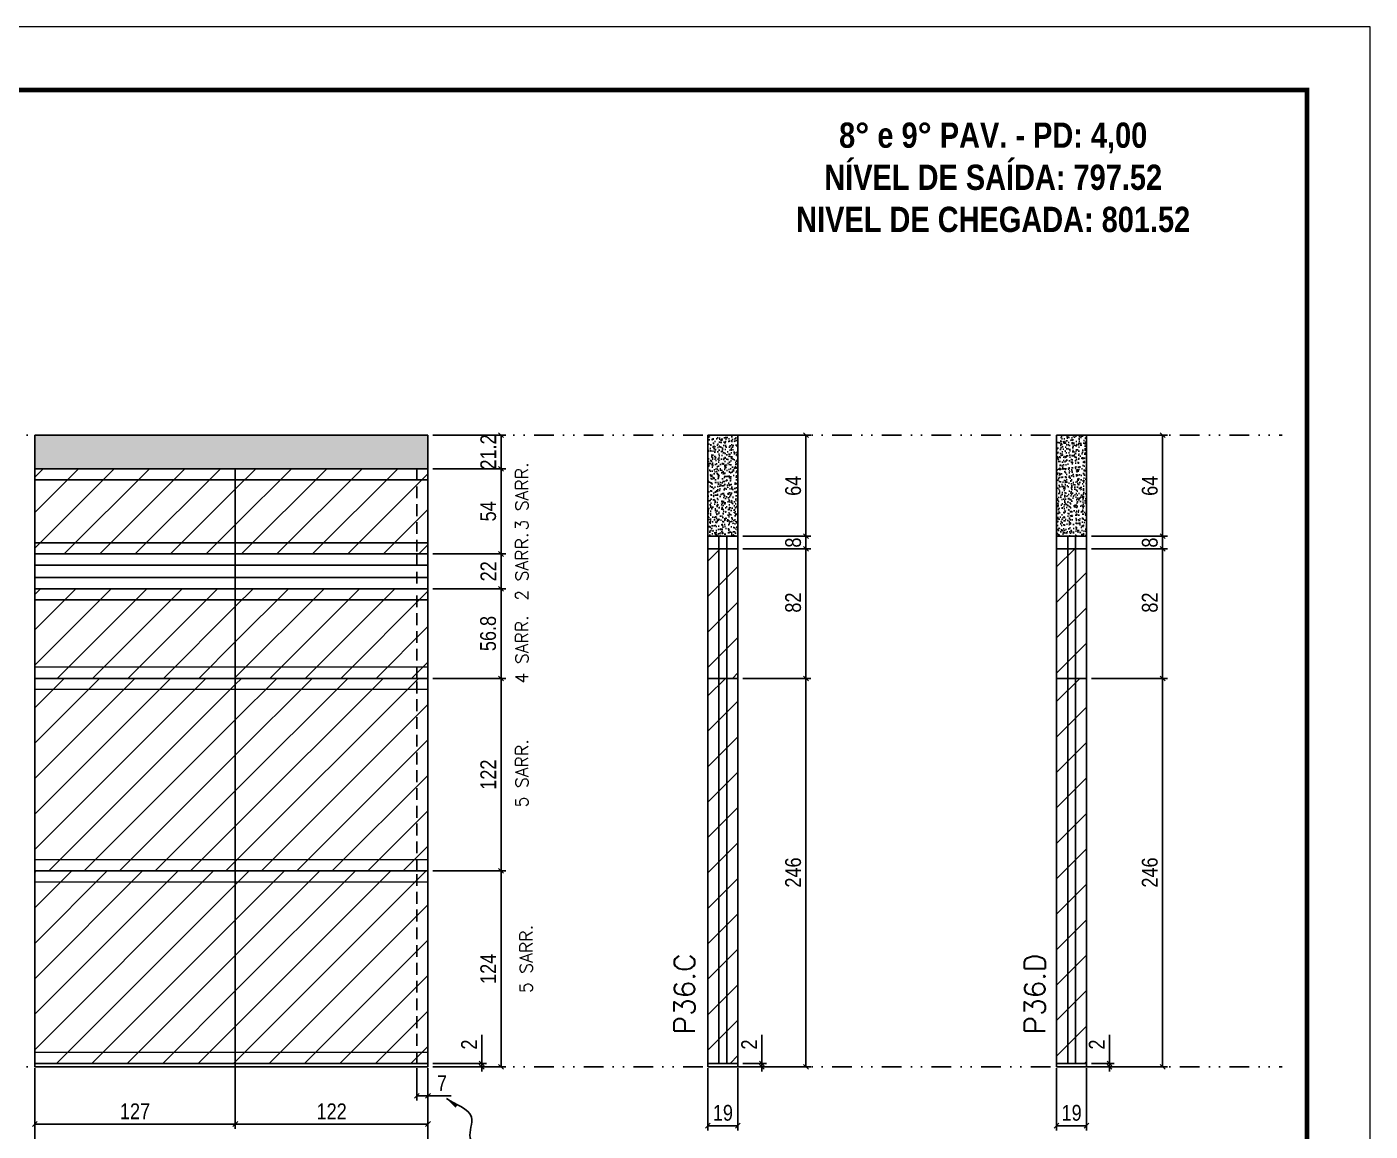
# Model space of a CAD drawing. Extents: x 28748 to 35002, y 14885 to 43501.
# Drawn here: x 29383 to 30233, y 24424 to 25124 of the extents above; entities that cross this region are included whole.
import ezdxf

# ---------------------------------------------------------------- set-up
doc = ezdxf.new("R2010")
doc.units = 0
for name, pattern in [('DASHED', [0.75, 0.5, -0.25]), ('DIVIDE2', [0.625, 0.25, -0.125, 0, -0.125, 0, -0.125]), ('HIDDEN', [0.375, 0.25, -0.125])]:
    doc.linetypes.add(name, pattern=pattern)
for name, color, linetype in [('COTA', 241, 'Continuous'), ('NOMENCLATURA', 7, 'Continuous'), ('Nível', 160, 'Continuous'), ('Painéis', 200, 'Continuous'), ('SARR_2.2x7', 40, 'Continuous'), ('Sarrafo de Pressão', 42, 'HIDDEN')]:
    doc.layers.add(name, color=color, linetype=linetype)
for name, color, linetype, lineweight in [('Folhas', 255, 'Continuous', 9), ('Hachura', 251, 'Continuous', 9), ('Sarr 2.2x7', 40, 'Continuous', 9), ('SARRAFO DE PRESSAO', 251, 'DASHED', 9), ('Texto Seção', 7, 'Continuous', 15)]:
    doc.layers.add(name, color=color, linetype=linetype, lineweight=lineweight)
doc.styles.add('COTA TECNICA', font='techl___.ttf', dxfattribs={"height": 10})
doc.styles.add('COTA TECNICA-50', font='techl___.ttf', dxfattribs={"height": 10})
doc.styles.add('REGUA-120', font='ROMANS.shx', dxfattribs={"height": 15})
doc.styles.add('ROMANC', font='techb___.ttf', dxfattribs={"height": 2.5})
doc.styles.add('ROMANS', font='romans.shx')
doc.styles.get("Standard").update_dxf_attribs({"font": 'arial.ttf'})
doc.dimstyles.new('COTA PAINEL-50', dxfattribs={"dimtxt": 10, "dimasz": 3, "dimexe": 3, "dimexo": 3, "dimgap": 3, "dimtad": 1, "dimdec": 1, "dimzin": 12, "dimdsep": 46, "dimtxsty": 'COTA TECNICA-50', "dimblk1": 'OBLIQUE', "dimblk2": 'OBLIQUE', "dimsah": 1, "dimcen": 0.9, "dimclrd": 4, "dimclre": 4, "dimclrt": 240, "dimadec": 1, "dimazin": 3, "dimtfac": 1, "dimtdec": 1, "dimtmove": 0, "dimatfit": 3, "dimfxl": 1, "dimtolj": 1, "dimtzin": 12, "dimarcsym": 0})
doc.dimstyles.new('PAINEL', dxfattribs={"dimtxt": 10, "dimasz": 3, "dimexe": 3, "dimexo": 3, "dimgap": 3, "dimtad": 1, "dimdec": 1, "dimzin": 12, "dimdsep": 46, "dimtxsty": 'COTA TECNICA', "dimblk1": 'OBLIQUE', "dimblk2": 'OBLIQUE', "dimsah": 1, "dimcen": 0.9, "dimclrd": 4, "dimclre": 4, "dimclrt": 240, "dimadec": 1, "dimazin": 3, "dimtfac": 1, "dimtdec": 1, "dimtmove": 0, "dimatfit": 3, "dimfxl": 1, "dimtolj": 1, "dimtzin": 12, "dimarcsym": 0})
doc.dimstyles.get("Standard").update_dxf_attribs({"dimtxt": 0.18, "dimasz": 0.18, "dimexe": 0.18, "dimexo": 0.0625, "dimgap": 0.09, "dimtad": 0, "dimtih": 1, "dimtoh": 1, "dimdec": 4, "dimzin": 0, "dimdsep": 46, "dimtxsty": 'Standard', "dimcen": 0.09, "dimadec": 0, "dimazin": 0, "dimtfac": 1, "dimtdec": 4, "dimtofl": 0, "dimtmove": 0, "dimatfit": 3, "dimfxl": 1, "dimtolj": 1, "dimtzin": 0, "dimarcsym": 0})
pattern_1 = [(45, (22629.309, 32122.585), (-11.22532, 11.22532), [])]
pattern_2 = [(45, (22629.309, 32104.585), (-11.22532, 11.22532), [])]
pattern_3 = [(45, (-105043.37, -3225.212), (-11.2253202, 11.2253202), [])]
pattern_4 = [(45, (0, 8), (-11.22532, 11.22532), [])]

# ---------------------------------------------------------------- blocks, each defined once
blk = doc.blocks.new('9999999999')
at = {"layer": 'Folhas'}
blk.add_lwpolyline([(98138.98, 34190.21), (99623.98, 34190.21), (99623.98, 35240.21), (98138.98, 35240.21)], close=True, dxfattribs=at)
at = {"layer": 'Folhas', "color": 30, "const_width": 3}
blk.add_lwpolyline([(98213.98, 34230.21), (99583.98, 34230.21), (99583.98, 35200.21), (98213.98, 35200.21)], close=True, dxfattribs=at)
blk = doc.blocks.new('_Oblique')
at = {"color": 0, "linetype": 'ByBlock', "lineweight": -2}
blk.add_line((-0.5, -0.5), (0.5, 0.5), dxfattribs=at)
blk = doc.blocks.new('*D1228')
at = {"layer": 'COTA', "color": 4, "lineweight": -2, "transparency": 16777216}
for p, q in [((29387.78, 24463.83), (29387.78, 24399.87)), ((29636.78, 24463.83), (29636.78, 24399.87)), ((29387.78, 24402.87), (29636.78, 24402.87))]:
    blk.add_line(p, q, dxfattribs=at)
at = {"layer": 'Defpoints', "color": 0, "transparency": 16777216}
for p in [(29387.78, 24466.83), (29636.78, 24466.83), (29636.78, 24402.87)]:
    blk.add_point(p, dxfattribs=at)
at = {"layer": 'COTA', "color": 4, "lineweight": -2, "transparency": 16777216, "xscale": 3, "yscale": 3, "zscale": 3, "rotation": 180}
blk.add_blockref('_Oblique', (29387.78, 24402.87), dxfattribs=at)
at = {"layer": 'COTA', "color": 4, "lineweight": -2, "transparency": 16777216, "xscale": 3, "yscale": 3, "zscale": 3}
blk.add_blockref('_Oblique', (29636.78, 24402.87), dxfattribs=at)
at = {"layer": 'COTA', "color": 240, "transparency": 16777216, "insert": (29512.28, 24410.97), "char_height": 10, "attachment_point": 5, "style": 'COTA TECNICA'}
blk.add_mtext('\\A1;249', dxfattribs=at)
blk = doc.blocks.new('*D1229')
at = {"layer": 'COTA', "color": 4, "lineweight": -2, "transparency": 16777216}
for p, q in [((29629.78, 24463.83), (29629.78, 24443.32)), ((29636.78, 24461.83), (29636.78, 24443.32)), ((29629.78, 24446.32), (29636.78, 24446.32)), ((29636.78, 24446.32), (29651.51, 24446.32))]:
    blk.add_line(p, q, dxfattribs=at)
at = {"layer": 'Defpoints', "color": 0, "transparency": 16777216}
for p in [(29629.78, 24466.83), (29636.78, 24464.83), (29636.78, 24446.32)]:
    blk.add_point(p, dxfattribs=at)
at = {"layer": 'COTA', "color": 4, "lineweight": -2, "transparency": 16777216, "xscale": 3, "yscale": 3, "zscale": 3, "rotation": 180}
blk.add_blockref('_Oblique', (29629.78, 24446.32), dxfattribs=at)
at = {"layer": 'COTA', "color": 4, "lineweight": -2, "transparency": 16777216, "xscale": 3, "yscale": 3, "zscale": 3}
blk.add_blockref('_Oblique', (29636.78, 24446.32), dxfattribs=at)
at = {"layer": 'COTA', "color": 240, "transparency": 16777216, "insert": (29645.64, 24454.39), "char_height": 10, "attachment_point": 5, "style": 'COTA TECNICA-50'}
blk.add_mtext('\\A1;7', dxfattribs=at)
blk = doc.blocks.new('*D1230')
at = {"layer": 'COTA', "color": 4, "lineweight": -2, "transparency": 16777216}
for p, q in [((29639.78, 24588.83), (29686.02, 24588.83)), ((29683.02, 24464.83), (29683.02, 24588.83)), ((29639.78, 24464.83), (29686.02, 24464.83))]:
    blk.add_line(p, q, dxfattribs=at)
at = {"layer": 'Defpoints', "color": 0, "transparency": 16777216}
for p in [(29636.78, 24588.83), (29683.02, 24588.83), (29636.78, 24464.83)]:
    blk.add_point(p, dxfattribs=at)
at = {"layer": 'COTA', "color": 4, "lineweight": -2, "transparency": 16777216, "xscale": 3, "yscale": 3, "zscale": 3}
for p, rotation in [((29683.02, 24588.83), 90), ((29683.02, 24464.83), 270)]:
    blk.add_blockref('_Oblique', p, dxfattribs=dict(at, rotation=rotation))
at = {"layer": 'COTA', "color": 240, "transparency": 16777216, "insert": (29674.94, 24526.83), "char_height": 10, "attachment_point": 5, "rotation": 90, "style": 'COTA TECNICA-50'}
blk.add_mtext('\\A1;124', dxfattribs=at)
blk = doc.blocks.new('*D1266')
at = {"layer": 'COTA', "color": 4, "lineweight": -2, "transparency": 16777216}
for p, q in [((29670.79, 24466.83), (29670.79, 24484.94)), ((29639.78, 24466.83), (29673.79, 24466.83)), ((29639.78, 24464.83), (29673.79, 24464.83)), ((29670.79, 24464.83), (29670.79, 24466.83)), ((29670.79, 24464.83), (29670.79, 24461.83))]:
    blk.add_line(p, q, dxfattribs=at)
at = {"layer": 'Defpoints', "color": 0, "transparency": 16777216}
for p in [(29636.78, 24466.83), (29636.78, 24464.83), (29670.79, 24464.83)]:
    blk.add_point(p, dxfattribs=at)
at = {"layer": 'COTA', "color": 4, "lineweight": -2, "transparency": 16777216, "xscale": 3, "yscale": 3, "zscale": 3}
for p, rotation in [((29670.79, 24466.83), 270), ((29670.79, 24464.83), 90)]:
    blk.add_blockref('_Oblique', p, dxfattribs=dict(at, rotation=rotation))
at = {"layer": 'COTA', "color": 240, "transparency": 16777216, "insert": (29662.79, 24478.88), "char_height": 10, "attachment_point": 5, "rotation": 90, "style": 'COTA TECNICA-50'}
blk.add_mtext('\\A1;2', dxfattribs=at)
blk = doc.blocks.new('*D1267')
at = {"layer": 'COTA', "color": 4, "linetype": 'ByBlock', "lineweight": -2, "transparency": 16777216}
for p, q in [((29639.78, 24767.63), (29686.02, 24767.63)), ((29683.02, 24767.63), (29683.02, 24710.83)), ((29639.78, 24710.83), (29686.02, 24710.83))]:
    blk.add_line(p, q, dxfattribs=at)
at = {"layer": 'Defpoints', "color": 0, "linetype": 'ByBlock', "transparency": 16777216}
for p in [(29636.78, 24767.63), (29636.78, 24710.83), (29683.02, 24710.83)]:
    blk.add_point(p, dxfattribs=at)
at = {"layer": 'COTA', "color": 4, "linetype": 'ByBlock', "lineweight": -2, "transparency": 16777216, "xscale": 3, "yscale": 3, "zscale": 3}
for p, rotation in [((29683.02, 24767.63), 90), ((29683.02, 24710.83), 270)]:
    blk.add_blockref('_Oblique', p, dxfattribs=dict(at, rotation=rotation))
at = {"layer": 'COTA', "color": 240, "linetype": 'ByBlock', "transparency": 16777216, "insert": (29674.89, 24739.23), "char_height": 10, "attachment_point": 5, "rotation": 90, "style": 'COTA TECNICA'}
blk.add_mtext('\\A1;56.8', dxfattribs=at)
blk = doc.blocks.new('*D1268')
at = {"layer": 'COTA', "color": 4, "linetype": 'ByBlock', "lineweight": -2, "transparency": 16777216}
for p, q in [((29639.78, 24710.83), (29686.02, 24710.83)), ((29683.02, 24588.83), (29683.02, 24710.83)), ((29639.78, 24588.83), (29686.02, 24588.83))]:
    blk.add_line(p, q, dxfattribs=at)
at = {"layer": 'Defpoints', "color": 0, "linetype": 'ByBlock', "transparency": 16777216}
for p in [(29636.78, 24710.83), (29683.02, 24710.83), (29636.78, 24588.83)]:
    blk.add_point(p, dxfattribs=at)
at = {"layer": 'COTA', "color": 4, "linetype": 'ByBlock', "lineweight": -2, "transparency": 16777216, "xscale": 3, "yscale": 3, "zscale": 3}
for p, rotation in [((29683.02, 24710.83), 90), ((29683.02, 24588.83), 270)]:
    blk.add_blockref('_Oblique', p, dxfattribs=dict(at, rotation=rotation))
at = {"layer": 'COTA', "color": 240, "linetype": 'ByBlock', "transparency": 16777216, "insert": (29674.96, 24649.83), "char_height": 10, "attachment_point": 5, "rotation": 90, "style": 'COTA TECNICA'}
blk.add_mtext('\\A1;122', dxfattribs=at)
blk = doc.blocks.new('*D2007')
at = {"layer": 'COTA', "color": 4, "linetype": 'ByBlock', "lineweight": -2, "transparency": 16777216}
for p, q in [((29514.78, 24707.83), (29514.78, 24425.52)), ((29387.78, 24463.83), (29387.78, 24425.52)), ((29387.78, 24428.52), (29514.78, 24428.52))]:
    blk.add_line(p, q, dxfattribs=at)
at = {"layer": 'Defpoints', "color": 0, "linetype": 'ByBlock', "transparency": 16777216}
for p in [(29514.78, 24710.83), (29387.78, 24466.83), (29514.78, 24428.52)]:
    blk.add_point(p, dxfattribs=at)
at = {"layer": 'COTA', "color": 4, "linetype": 'ByBlock', "lineweight": -2, "transparency": 16777216, "xscale": 3, "yscale": 3, "zscale": 3, "rotation": 180}
blk.add_blockref('_Oblique', (29387.78, 24428.52), dxfattribs=at)
at = {"layer": 'COTA', "color": 4, "linetype": 'ByBlock', "lineweight": -2, "transparency": 16777216, "xscale": 3, "yscale": 3, "zscale": 3}
blk.add_blockref('_Oblique', (29514.78, 24428.52), dxfattribs=at)
at = {"layer": 'COTA', "color": 240, "linetype": 'ByBlock', "transparency": 16777216, "insert": (29451.28, 24436.59), "char_height": 10, "attachment_point": 5, "style": 'COTA TECNICA'}
blk.add_mtext('\\A1;127', dxfattribs=at)
blk = doc.blocks.new('*D2008')
at = {"layer": 'COTA', "color": 4, "linetype": 'ByBlock', "lineweight": -2, "transparency": 16777216}
for p, q in [((29514.78, 24707.83), (29514.78, 24425.52)), ((29636.78, 24461.83), (29636.78, 24425.52)), ((29514.78, 24428.52), (29636.78, 24428.52))]:
    blk.add_line(p, q, dxfattribs=at)
at = {"layer": 'Defpoints', "color": 0, "linetype": 'ByBlock', "transparency": 16777216}
for p in [(29514.78, 24710.83), (29636.78, 24464.83), (29636.78, 24428.52)]:
    blk.add_point(p, dxfattribs=at)
at = {"layer": 'COTA', "color": 4, "linetype": 'ByBlock', "lineweight": -2, "transparency": 16777216, "xscale": 3, "yscale": 3, "zscale": 3, "rotation": 180}
blk.add_blockref('_Oblique', (29514.78, 24428.52), dxfattribs=at)
at = {"layer": 'COTA', "color": 4, "linetype": 'ByBlock', "lineweight": -2, "transparency": 16777216, "xscale": 3, "yscale": 3, "zscale": 3}
blk.add_blockref('_Oblique', (29636.78, 24428.52), dxfattribs=at)
at = {"layer": 'COTA', "color": 240, "linetype": 'ByBlock', "transparency": 16777216, "insert": (29575.78, 24436.57), "char_height": 10, "attachment_point": 5, "style": 'COTA TECNICA'}
blk.add_mtext('\\A1;122', dxfattribs=at)
blk = doc.blocks.new('*D1269')
at = {"layer": 'COTA', "color": 4, "lineweight": -2, "transparency": 16777216}
for p, q in [((29814.04, 24463.83), (29814.04, 24424.48)), ((29833.04, 24463.83), (29833.04, 24424.48)), ((29814.04, 24427.48), (29833.04, 24427.48))]:
    blk.add_line(p, q, dxfattribs=at)
at = {"layer": 'Defpoints', "color": 0, "transparency": 16777216}
for p in [(29814.04, 24466.83), (29833.04, 24466.83), (29833.04, 24427.48)]:
    blk.add_point(p, dxfattribs=at)
at = {"layer": 'COTA', "color": 4, "lineweight": -2, "transparency": 16777216, "xscale": 3, "yscale": 3, "zscale": 3, "rotation": 180}
blk.add_blockref('_Oblique', (29814.04, 24427.48), dxfattribs=at)
at = {"layer": 'COTA', "color": 4, "lineweight": -2, "transparency": 16777216, "xscale": 3, "yscale": 3, "zscale": 3}
blk.add_blockref('_Oblique', (29833.04, 24427.48), dxfattribs=at)
at = {"layer": 'COTA', "color": 240, "transparency": 16777216, "insert": (29823.54, 24435.57), "char_height": 10, "attachment_point": 5, "style": 'COTA TECNICA'}
blk.add_mtext('\\A1;19', dxfattribs=at)
blk = doc.blocks.new('*D1270')
at = {"layer": 'COTA', "color": 4, "lineweight": -2, "transparency": 16777216}
for p, q in [((30034.83, 24463.83), (30034.83, 24424.48)), ((30053.83, 24463.83), (30053.83, 24424.48)), ((30034.83, 24427.48), (30053.83, 24427.48))]:
    blk.add_line(p, q, dxfattribs=at)
at = {"layer": 'Defpoints', "color": 0, "transparency": 16777216}
for p in [(30034.83, 24466.83), (30053.83, 24466.83), (30053.83, 24427.48)]:
    blk.add_point(p, dxfattribs=at)
at = {"layer": 'COTA', "color": 4, "lineweight": -2, "transparency": 16777216, "xscale": 3, "yscale": 3, "zscale": 3, "rotation": 180}
blk.add_blockref('_Oblique', (30034.83, 24427.48), dxfattribs=at)
at = {"layer": 'COTA', "color": 4, "lineweight": -2, "transparency": 16777216, "xscale": 3, "yscale": 3, "zscale": 3}
blk.add_blockref('_Oblique', (30053.83, 24427.48), dxfattribs=at)
at = {"layer": 'COTA', "color": 240, "transparency": 16777216, "insert": (30044.33, 24435.57), "char_height": 10, "attachment_point": 5, "style": 'COTA TECNICA'}
blk.add_mtext('\\A1;19', dxfattribs=at)
blk = doc.blocks.new('*D1271')
at = {"layer": 'COTA', "color": 4, "lineweight": -2, "transparency": 16777216}
for p, q in [((30056.83, 24710.83), (30104.96, 24710.83)), ((30101.96, 24710.83), (30101.96, 24464.83)), ((30056.83, 24464.83), (30104.96, 24464.83))]:
    blk.add_line(p, q, dxfattribs=at)
at = {"layer": 'Defpoints', "color": 0, "transparency": 16777216}
for p in [(30053.83, 24710.83), (30053.83, 24464.83), (30101.96, 24464.83)]:
    blk.add_point(p, dxfattribs=at)
at = {"layer": 'COTA', "color": 4, "lineweight": -2, "transparency": 16777216, "xscale": 3, "yscale": 3, "zscale": 3}
for p, rotation in [((30101.96, 24710.83), 90), ((30101.96, 24464.83), 270)]:
    blk.add_blockref('_Oblique', p, dxfattribs=dict(at, rotation=rotation))
at = {"layer": 'COTA', "color": 240, "transparency": 16777216, "insert": (30093.86, 24587.83), "char_height": 10, "attachment_point": 5, "rotation": 90, "style": 'COTA TECNICA'}
blk.add_mtext('\\A1;246', dxfattribs=at)
blk = doc.blocks.new('*D1272')
at = {"layer": 'COTA', "color": 4, "lineweight": -2, "transparency": 16777216}
for p, q in [((30056.83, 24864.83), (30104.96, 24864.83)), ((30101.96, 24800.83), (30101.96, 24864.83)), ((30056.83, 24800.83), (30104.96, 24800.83))]:
    blk.add_line(p, q, dxfattribs=at)
at = {"layer": 'Defpoints', "color": 0, "transparency": 16777216}
for p in [(30053.83, 24864.83), (30101.96, 24864.83), (30053.83, 24800.83)]:
    blk.add_point(p, dxfattribs=at)
at = {"layer": 'COTA', "color": 4, "lineweight": -2, "transparency": 16777216, "xscale": 3, "yscale": 3, "zscale": 3}
for p, rotation in [((30101.96, 24864.83), 90), ((30101.96, 24800.83), 270)]:
    blk.add_blockref('_Oblique', p, dxfattribs=dict(at, rotation=rotation))
at = {"layer": 'COTA', "color": 240, "transparency": 16777216, "insert": (30093.86, 24832.83), "char_height": 10, "attachment_point": 5, "rotation": 90, "style": 'COTA TECNICA'}
blk.add_mtext('\\A1;64', dxfattribs=at)
blk = doc.blocks.new('*D1273')
at = {"layer": 'COTA', "color": 4, "lineweight": -2, "transparency": 16777216}
for p, q in [((29836.04, 24710.83), (29879.13, 24710.83)), ((29876.13, 24464.83), (29876.13, 24710.83)), ((29836.04, 24464.83), (29879.13, 24464.83))]:
    blk.add_line(p, q, dxfattribs=at)
at = {"layer": 'Defpoints', "color": 0, "transparency": 16777216}
for p in [(29833.04, 24710.83), (29876.13, 24710.83), (29833.04, 24464.83)]:
    blk.add_point(p, dxfattribs=at)
at = {"layer": 'COTA', "color": 4, "lineweight": -2, "transparency": 16777216, "xscale": 3, "yscale": 3, "zscale": 3}
for p, rotation in [((29876.13, 24710.83), 90), ((29876.13, 24464.83), 270)]:
    blk.add_blockref('_Oblique', p, dxfattribs=dict(at, rotation=rotation))
at = {"layer": 'COTA', "color": 240, "transparency": 16777216, "insert": (29868.03, 24587.83), "char_height": 10, "attachment_point": 5, "rotation": 90, "style": 'COTA TECNICA'}
blk.add_mtext('\\A1;246', dxfattribs=at)
blk = doc.blocks.new('*D1274')
at = {"layer": 'COTA', "color": 4, "lineweight": -2, "transparency": 16777216}
for p, q in [((29848.13, 24466.83), (29848.13, 24484.94)), ((29836.04, 24466.83), (29851.13, 24466.83)), ((29836.04, 24464.83), (29851.13, 24464.83)), ((29848.13, 24464.83), (29848.13, 24466.83)), ((29848.13, 24464.83), (29848.13, 24461.83))]:
    blk.add_line(p, q, dxfattribs=at)
at = {"layer": 'Defpoints', "color": 0, "transparency": 16777216}
for p in [(29833.04, 24466.83), (29833.04, 24464.83), (29848.13, 24466.83)]:
    blk.add_point(p, dxfattribs=at)
at = {"layer": 'COTA', "color": 4, "lineweight": -2, "transparency": 16777216, "xscale": 3, "yscale": 3, "zscale": 3}
for p, rotation in [((29848.13, 24466.83), 270), ((29848.13, 24464.83), 90)]:
    blk.add_blockref('_Oblique', p, dxfattribs=dict(at, rotation=rotation))
at = {"layer": 'COTA', "color": 240, "transparency": 16777216, "insert": (29840.13, 24478.88), "char_height": 10, "attachment_point": 5, "rotation": 90, "style": 'COTA TECNICA-50'}
blk.add_mtext('\\A1;2', dxfattribs=at)
blk = doc.blocks.new('*D2009')
at = {"layer": 'COTA', "color": 4, "linetype": 'ByBlock', "lineweight": -2, "transparency": 16777216}
for p, q in [((29836.04, 24864.83), (29879.13, 24864.83)), ((29876.13, 24864.83), (29876.13, 24800.83)), ((29836.04, 24800.83), (29879.13, 24800.83))]:
    blk.add_line(p, q, dxfattribs=at)
at = {"layer": 'Defpoints', "color": 0, "linetype": 'ByBlock', "transparency": 16777216}
for p in [(29833.04, 24864.83), (29833.04, 24800.83), (29876.13, 24800.83)]:
    blk.add_point(p, dxfattribs=at)
at = {"layer": 'COTA', "color": 4, "linetype": 'ByBlock', "lineweight": -2, "transparency": 16777216, "xscale": 3, "yscale": 3, "zscale": 3}
for p, rotation in [((29876.13, 24864.83), 90), ((29876.13, 24800.83), 270)]:
    blk.add_blockref('_Oblique', p, dxfattribs=dict(at, rotation=rotation))
at = {"layer": 'COTA', "color": 240, "linetype": 'ByBlock', "transparency": 16777216, "insert": (29868.03, 24832.83), "char_height": 10, "attachment_point": 5, "rotation": 90, "style": 'COTA TECNICA'}
blk.add_mtext('\\A1;64', dxfattribs=at)
blk = doc.blocks.new('*D2010')
at = {"layer": 'COTA', "color": 4, "linetype": 'ByBlock', "lineweight": -2, "transparency": 16777216}
for p, q in [((30068.25, 24466.83), (30068.25, 24484.94)), ((30056.83, 24466.83), (30071.25, 24466.83)), ((30056.83, 24464.83), (30071.25, 24464.83)), ((30068.25, 24464.83), (30068.25, 24466.83)), ((30068.25, 24464.83), (30068.25, 24461.83))]:
    blk.add_line(p, q, dxfattribs=at)
at = {"layer": 'Defpoints', "color": 0, "linetype": 'ByBlock', "transparency": 16777216}
for p in [(30053.83, 24466.83), (30053.83, 24464.83), (30068.25, 24466.83)]:
    blk.add_point(p, dxfattribs=at)
at = {"layer": 'COTA', "color": 4, "linetype": 'ByBlock', "lineweight": -2, "transparency": 16777216, "xscale": 3, "yscale": 3, "zscale": 3}
for p, rotation in [((30068.25, 24466.83), 270), ((30068.25, 24464.83), 90)]:
    blk.add_blockref('_Oblique', p, dxfattribs=dict(at, rotation=rotation))
at = {"layer": 'COTA', "color": 240, "linetype": 'ByBlock', "transparency": 16777216, "insert": (30060.25, 24478.88), "char_height": 10, "attachment_point": 5, "rotation": 90, "style": 'COTA TECNICA'}
blk.add_mtext('\\A1;2', dxfattribs=at)
blk = doc.blocks.new('*D1959')
at = {"layer": 'COTA', "color": 4, "linetype": 'ByBlock', "lineweight": -2, "transparency": 16777216}
for p, q in [((29639.78, 24864.83), (29686.02, 24864.83)), ((29683.02, 24864.83), (29683.02, 24843.63)), ((29639.78, 24843.63), (29686.02, 24843.63))]:
    blk.add_line(p, q, dxfattribs=at)
at = {"layer": 'Defpoints', "color": 0, "linetype": 'ByBlock', "transparency": 16777216}
for p in [(29636.78, 24864.83), (29636.78, 24843.63), (29683.02, 24843.63)]:
    blk.add_point(p, dxfattribs=at)
at = {"layer": 'COTA', "color": 4, "linetype": 'ByBlock', "lineweight": -2, "transparency": 16777216, "xscale": 3, "yscale": 3, "zscale": 3}
for p, rotation in [((29683.02, 24864.83), 90), ((29683.02, 24843.63), 270)]:
    blk.add_blockref('_Oblique', p, dxfattribs=dict(at, rotation=rotation))
at = {"layer": 'COTA', "color": 240, "linetype": 'ByBlock', "transparency": 16777216, "insert": (29674.96, 24854.23), "char_height": 10, "attachment_point": 5, "rotation": 90, "style": 'COTA TECNICA'}
blk.add_mtext('\\A1;21.2', dxfattribs=at)
blk = doc.blocks.new('*D1218')
at = {"layer": 'COTA', "color": 4, "lineweight": -2, "transparency": 16777216}
for p, q in [((29836.04, 24792.83), (29879.13, 24792.83)), ((29876.13, 24792.83), (29876.13, 24710.83)), ((29836.04, 24710.83), (29879.13, 24710.83))]:
    blk.add_line(p, q, dxfattribs=at)
at = {"layer": 'Defpoints', "color": 0, "transparency": 16777216}
for p in [(29833.04, 24792.83), (29833.04, 24710.83), (29876.13, 24710.83)]:
    blk.add_point(p, dxfattribs=at)
at = {"layer": 'COTA', "color": 4, "lineweight": -2, "transparency": 16777216, "xscale": 3, "yscale": 3, "zscale": 3}
for p, rotation in [((29876.13, 24792.83), 90), ((29876.13, 24710.83), 270)]:
    blk.add_blockref('_Oblique', p, dxfattribs=dict(at, rotation=rotation))
at = {"layer": 'COTA', "color": 240, "transparency": 16777216, "insert": (29868.03, 24758.83), "char_height": 10, "attachment_point": 5, "rotation": 90, "style": 'COTA TECNICA'}
blk.add_mtext('\\A1;82', dxfattribs=at)
blk = doc.blocks.new('*D1963')
at = {"layer": 'COTA', "color": 4, "lineweight": -2, "transparency": 16777216}
for p, q in [((30056.83, 24792.83), (30104.96, 24792.83)), ((30101.96, 24792.83), (30101.96, 24710.83)), ((30056.83, 24710.83), (30104.96, 24710.83))]:
    blk.add_line(p, q, dxfattribs=at)
at = {"layer": 'Defpoints', "color": 0, "transparency": 16777216}
for p in [(30053.83, 24792.83), (30053.83, 24710.83), (30101.96, 24710.83)]:
    blk.add_point(p, dxfattribs=at)
at = {"layer": 'COTA', "color": 4, "lineweight": -2, "transparency": 16777216, "xscale": 3, "yscale": 3, "zscale": 3}
for p, rotation in [((30101.96, 24792.83), 90), ((30101.96, 24710.83), 270)]:
    blk.add_blockref('_Oblique', p, dxfattribs=dict(at, rotation=rotation))
at = {"layer": 'COTA', "color": 240, "transparency": 16777216, "insert": (30093.87, 24758.83), "char_height": 10, "attachment_point": 5, "rotation": 90, "style": 'COTA TECNICA'}
blk.add_mtext('\\A1;82', dxfattribs=at)
blk = doc.blocks.new('*D2344')
at = {"layer": 'COTA', "color": 4, "lineweight": -2, "transparency": 16777216}
for p, q in [((29639.78, 24843.63), (29686.02, 24843.63)), ((29683.02, 24789.63), (29683.02, 24843.63)), ((29639.78, 24789.63), (29686.02, 24789.63))]:
    blk.add_line(p, q, dxfattribs=at)
at = {"layer": 'Defpoints', "color": 0, "transparency": 16777216}
for p in [(29636.78, 24843.63), (29683.02, 24843.63), (29636.78, 24789.63)]:
    blk.add_point(p, dxfattribs=at)
at = {"layer": 'COTA', "color": 4, "lineweight": -2, "transparency": 16777216, "xscale": 3, "yscale": 3, "zscale": 3}
for p, rotation in [((29683.02, 24843.63), 90), ((29683.02, 24789.63), 270)]:
    blk.add_blockref('_Oblique', p, dxfattribs=dict(at, rotation=rotation))
at = {"layer": 'COTA', "color": 240, "transparency": 16777216, "insert": (29674.91, 24816.63), "char_height": 10, "attachment_point": 5, "rotation": 90, "style": 'COTA TECNICA'}
blk.add_mtext('\\A1;54', dxfattribs=at)
blk = doc.blocks.new('*D2485')
at = {"layer": 'COTA', "color": 4, "lineweight": -2, "transparency": 16777216}
for p, q in [((29639.78, 24789.63), (29686.02, 24789.63)), ((29683.02, 24767.63), (29683.02, 24789.63)), ((29639.78, 24767.63), (29686.02, 24767.63))]:
    blk.add_line(p, q, dxfattribs=at)
at = {"layer": 'Defpoints', "color": 0, "transparency": 16777216}
for p in [(29636.78, 24789.63), (29683.02, 24789.63), (29636.78, 24767.63)]:
    blk.add_point(p, dxfattribs=at)
at = {"layer": 'COTA', "color": 4, "lineweight": -2, "transparency": 16777216, "xscale": 3, "yscale": 3, "zscale": 3}
for p, rotation in [((29683.02, 24789.63), 90), ((29683.02, 24767.63), 270)]:
    blk.add_blockref('_Oblique', p, dxfattribs=dict(at, rotation=rotation))
at = {"layer": 'COTA', "color": 240, "transparency": 16777216, "insert": (29675.02, 24778.63), "char_height": 10, "attachment_point": 5, "rotation": 90, "style": 'COTA TECNICA'}
blk.add_mtext('\\A1;22', dxfattribs=at)
blk = doc.blocks.new('*D2645')
at = {"layer": 'COTA', "color": 4, "lineweight": -2, "transparency": 16777216}
for p, q in [((29836.04, 24800.83), (29879.13, 24800.83)), ((29876.13, 24792.83), (29876.13, 24800.83)), ((29836.04, 24792.83), (29879.13, 24792.83))]:
    blk.add_line(p, q, dxfattribs=at)
at = {"layer": 'Defpoints', "color": 0, "transparency": 16777216}
for p in [(29833.04, 24800.83), (29876.13, 24800.83), (29833.04, 24792.83)]:
    blk.add_point(p, dxfattribs=at)
at = {"layer": 'COTA', "color": 4, "lineweight": -2, "transparency": 16777216, "xscale": 3, "yscale": 3, "zscale": 3}
for p, rotation in [((29876.13, 24800.83), 90), ((29876.13, 24792.83), 270)]:
    blk.add_blockref('_Oblique', p, dxfattribs=dict(at, rotation=rotation))
at = {"layer": 'COTA', "color": 240, "transparency": 16777216, "insert": (29868.03, 24796.83), "char_height": 10, "attachment_point": 5, "rotation": 90, "style": 'COTA TECNICA'}
blk.add_mtext('\\A1;8', dxfattribs=at)
blk = doc.blocks.new('*D2646')
at = {"layer": 'COTA', "color": 4, "lineweight": -2, "transparency": 16777216}
for p, q in [((30056.83, 24800.83), (30104.96, 24800.83)), ((30101.96, 24792.83), (30101.96, 24800.83)), ((30056.83, 24792.83), (30104.96, 24792.83))]:
    blk.add_line(p, q, dxfattribs=at)
at = {"layer": 'Defpoints', "color": 0, "transparency": 16777216}
for p in [(30053.83, 24800.83), (30101.96, 24800.83), (30053.83, 24792.83)]:
    blk.add_point(p, dxfattribs=at)
at = {"layer": 'COTA', "color": 4, "lineweight": -2, "transparency": 16777216, "xscale": 3, "yscale": 3, "zscale": 3}
for p, rotation in [((30101.96, 24800.83), 90), ((30101.96, 24792.83), 270)]:
    blk.add_blockref('_Oblique', p, dxfattribs=dict(at, rotation=rotation))
at = {"layer": 'COTA', "color": 240, "transparency": 16777216, "insert": (30093.87, 24796.83), "char_height": 10, "attachment_point": 5, "rotation": 90, "style": 'COTA TECNICA'}
blk.add_mtext('\\A1;8', dxfattribs=at)

msp = doc.modelspace()

# ---------------------------------------------------------------- hatches: boundary and pattern name
at = {"layer": 'COTA', "linetype": 'ByBlock'}
h = msp.add_hatch(dxfattribs=at)
h.set_pattern_fill('AR-CONC', color=256, scale=0.03)
h.set_pattern_definition([(50, (22615.8086, 35608.31), (5.46554, -0.4781726), [0.5715, -6.2865]), (355, (22615.8086, 35608.31), (-1.0573026, 5.7317054), [0.4572, -5.0292175]), (100.451445, (22616.264, 35608.2703), (4.4082374, 5.2535326), [0.4857003, -5.3427073]), (46.1842, (22615.8086, 35609.834), (8.1323712, -1.26127), [0.85725, -9.42975]), (96.63556, (22616.486, 35609.729), (7.122124, 7.4227837), [0.7285507, -8.014068]), (351.18415, (22615.809, 35609.834), (7.122124, 7.422784), [0.685799, -7.543792]), (21, (22616.5706, 35609.453), (4.5484317, -3.067956), [0.5715, -6.2865]), (326, (22616.5706, 35609.453), (1.8540609, 5.525639), [0.4572, -5.0292]), (71.451445, (22616.9496, 35609.1975), (6.4024926, 2.457683), [0.4857003, -5.3426981]), (37.5, (22615.8086, 35608.3102), (0.0926581, 2.53665117), [0, -4.96824, 0, -5.1054, 0, -5.04825]), (7.5, (22615.8086, 35608.3102), (2.0045899, 3.00541724), [0, -2.91084, 0, -4.85394, 0, -1.92405]), (327.5, (22614.1093, 35608.3102), (4.06771786, -0.17186232), [0, -1.905, 0, -5.9436, 0, -7.8867]), (317.5, (22613.3473, 35608.31), (4.4438754, 0.7627947), [0, -2.4765, 0, -3.94716, 0, -5.6007])])
h.paths.add_polyline_path([(29387.78, 24864.83), (29387.78, 24843.63), (29636.78, 24843.63), (29636.78, 24864.83)])
h = msp.add_hatch(dxfattribs=at)
h.set_pattern_fill('AR-CONC', color=256, scale=0.03)
h.set_pattern_definition([(50, (-101917.058, -3211.212), (5.46554007, -0.47817257), [0.5715, -6.2865]), (355, (-101917.058, -3211.212), (-1.05730264, 5.73170536), [0.4572, -5.02921753]), (100.4514447, (-101916.6025, -3211.2517), (4.40823741, 5.25353256), [0.48570026, -5.34270734]), (46.1842, (-101917.058, -3209.688), (8.13237123, -1.26126984), [0.85725, -9.42975]), (96.6355576, (-101916.38, -3209.793), (7.122124, 7.42278374), [0.7285507, -8.01406824]), (351.184151, (-101917.058, -3209.688), (7.122124, 7.42278374), [0.685799, -7.54379196]), (21, (-101916.296, -3210.069), (4.54843174, -3.06795595), [0.5715, -6.2865]), (326, (-101916.296, -3210.069), (1.85406085, 5.52563898), [0.4572, -5.0292]), (71.451445, (-101915.917, -3210.3245), (6.40249258, 2.45768307), [0.48570026, -5.34269813]), (37.5, (-101917.058, -3211.2119), (0.092658098, 2.536651166), [0, -4.96824, 0, -5.1054, 0, -5.04825]), (7.5, (-101917.058, -3211.212), (2.004589875, 3.005417245), [0, -2.91084, 0, -4.85394, 0, -1.92405]), (327.5, (-101918.7572, -3211.2119), (4.067717855, -0.17186232), [0, -1.905, 0, -5.9436, 0, -7.8867]), (317.5, (-101919.5192, -3211.212), (4.44387544, 0.76279473), [0, -2.4765, 0, -3.94716, 0, -5.6007])])
h.paths.add_polyline_path([(29814.04, 24800.83), (29833.04, 24800.83), (29833.04, 24864.83), (29814.04, 24864.83)])
h = msp.add_hatch(dxfattribs=at)
h.set_pattern_fill('AR-CONC', color=256, scale=0.03)
h.set_pattern_definition([(50, (-101879.443, -3202.212), (5.46554007, -0.47817257), [0.5715, -6.2865]), (355, (-101879.443, -3202.212), (-1.05730264, 5.73170536), [0.4572, -5.02921753]), (100.4514447, (-101878.9877, -3202.2517), (4.40823741, 5.25353256), [0.48570026, -5.34270734]), (46.1842, (-101879.443, -3200.688), (8.13237123, -1.26126984), [0.85725, -9.42975]), (96.6355576, (-101878.7654, -3200.793), (7.122124, 7.42278374), [0.7285507, -8.01406824]), (351.184151, (-101879.443, -3200.688), (7.122124, 7.42278374), [0.685799, -7.54379196]), (21, (-101878.681, -3201.069), (4.54843174, -3.06795595), [0.5715, -6.2865]), (326, (-101878.681, -3201.069), (1.85406085, 5.52563898), [0.4572, -5.0292]), (71.451445, (-101878.302, -3201.3245), (6.40249258, 2.45768307), [0.48570026, -5.34269813]), (37.5, (-101879.4431, -3202.2119), (0.092658098, 2.536651166), [0, -4.96824, 0, -5.1054, 0, -5.04825]), (7.5, (-101879.443, -3202.212), (2.004589875, 3.005417245), [0, -2.91084, 0, -4.85394, 0, -1.92405]), (327.5, (-101881.1424, -3202.2119), (4.067717855, -0.17186232), [0, -1.905, 0, -5.9436, 0, -7.8867]), (317.5, (-101881.9044, -3202.212), (4.44387544, 0.76279473), [0, -2.4765, 0, -3.94716, 0, -5.6007])])
h.paths.add_polyline_path([(30034.83, 24800.83), (30053.83, 24800.83), (30053.83, 24864.83), (30034.83, 24864.83)])
at = {"layer": 'Hachura'}
h = msp.add_hatch(dxfattribs=at)
h.set_pattern_fill('ANSI31', color=256, scale=5)
h.set_pattern_definition(pattern_4)
h.paths.add_polyline_path([(29514.78, 24789.63), (29514.78, 24843.63), (29387.78, 24843.63), (29387.78, 24789.63)])
h = msp.add_hatch(dxfattribs=at)
h.set_pattern_fill('ANSI31', color=256, scale=5)
h.set_pattern_definition(pattern_4)
h.paths.add_polyline_path([(29636.78, 24789.63), (29636.78, 24843.63), (29514.78, 24843.63), (29514.78, 24789.63)])
h = msp.add_hatch(dxfattribs=at)
h.set_pattern_fill('ANSI31', color=256, scale=5)
h.paths.add_polyline_path([(29833.04, 24792.83), (29814.04, 24792.83), (29814.04, 24710.83), (29833.04, 24710.83)])
h = msp.add_hatch(dxfattribs=at)
h.set_pattern_fill('ANSI31', color=256, scale=5)
h.paths.add_polyline_path([(30053.83, 24792.83), (30034.83, 24792.83), (30034.83, 24710.83), (30053.83, 24710.83)])
at = {"layer": 'Hachura', "linetype": 'ByBlock'}
h = msp.add_hatch(dxfattribs=at)
h.set_pattern_fill('ANSI31', color=256, scale=5)
h.set_pattern_definition(pattern_2)
h.paths.add_polyline_path([(29514.78, 24710.83), (29514.78, 24767.63), (29387.78, 24767.63), (29387.78, 24710.83)])
h = msp.add_hatch(dxfattribs=at)
h.set_pattern_fill('ANSI31', color=256, scale=5)
h.set_pattern_definition(pattern_2)
h.paths.add_polyline_path([(29636.78, 24710.83), (29636.78, 24767.63), (29514.78, 24767.63), (29514.78, 24710.83)])
h = msp.add_hatch(dxfattribs=at)
h.set_pattern_fill('ANSI31', color=256, scale=5)
h.set_pattern_definition(pattern_1)
h.paths.add_polyline_path([(29514.78, 24710.83), (29387.78, 24710.83), (29387.78, 24588.83), (29514.78, 24588.83)])
h = msp.add_hatch(dxfattribs=at)
h.set_pattern_fill('ANSI31', color=256, scale=5)
h.set_pattern_definition(pattern_1)
h.paths.add_polyline_path([(29514.78, 24710.83), (29514.78, 24588.83), (29636.78, 24588.83), (29636.78, 24710.83)])
h = msp.add_hatch(dxfattribs=at)
h.set_pattern_fill('ANSI31', color=256, scale=5)
h.set_pattern_definition(pattern_3)
h.paths.add_polyline_path([(29833.04, 24710.83), (29814.04, 24710.83), (29814.04, 24466.83), (29833.04, 24466.83)])
h = msp.add_hatch(dxfattribs=at)
h.set_pattern_fill('ANSI31', color=256, scale=5)
h.set_pattern_definition(pattern_3)
h.paths.add_polyline_path([(30053.83, 24710.83), (30034.83, 24710.83), (30034.83, 24466.83), (30053.83, 24466.83)])
h = msp.add_hatch(dxfattribs=at)
h.set_pattern_fill('ANSI31', color=256, scale=5)
h.set_pattern_definition(pattern_3)
h.paths.add_polyline_path([(29514.78, 24588.83), (29387.78, 24588.83), (29387.78, 24466.83), (29514.78, 24466.83)])
h = msp.add_hatch(dxfattribs=at)
h.set_pattern_fill('ANSI31', color=256, scale=5)
h.set_pattern_definition(pattern_3)
h.paths.add_polyline_path([(29514.78, 24588.83), (29514.78, 24466.83), (29636.78, 24466.83), (29636.78, 24588.83)])

# ---------------------------------------------------------------- linework, layer by layer
at = {"layer": 'COTA', "linetype": 'ByBlock'}
for p, q in [((29387.78, 24864.83), (29636.78, 24864.83)), ((29387.78, 24843.63), (29387.78, 24864.83)), ((29636.78, 24843.63), (29636.78, 24864.83))]:
    msp.add_line(p, q, dxfattribs=at)
for points in [[(29814.04, 24800.83), (29833.04, 24800.83), (29833.04, 24864.83), (29814.04, 24864.83)], [(30034.83, 24800.83), (30053.83, 24800.83), (30053.83, 24864.83), (30034.83, 24864.83)]]:
    msp.add_lwpolyline(points, close=True, dxfattribs=at)
at = {"layer": 'Nível', "color": 4, "linetype": 'DIVIDE2', "ltscale": 50}
for p, q in [((28823.34, 24864.83), (30177.63, 24864.83)), ((28823.34, 24464.83), (30177.63, 24464.83))]:
    msp.add_line(p, q, dxfattribs=at)
at = {"layer": 'Painéis'}
for p, q in [((29387.78, 24843.63), (29636.78, 24843.63)), ((29387.78, 24789.63), (29387.78, 24843.63)), ((29514.78, 24789.63), (29514.78, 24843.63)), ((29636.78, 24843.63), (29636.78, 24789.63)), ((29387.78, 24789.63), (29636.78, 24789.63)), ((29636.78, 24789.63), (29387.78, 24789.63)), ((29514.78, 24789.63), (29514.78, 24767.63)), ((29814.04, 24792.83), (29833.04, 24792.83)), ((29814.04, 24710.83), (29814.04, 24792.83)), ((29814.04, 24792.83), (29833.04, 24792.83)), ((29833.04, 24792.83), (29814.04, 24792.83)), ((29833.04, 24792.83), (29833.04, 24710.83)), ((30034.83, 24792.83), (30053.83, 24792.83)), ((30034.83, 24710.83), (30034.83, 24792.83)), ((30034.83, 24792.83), (30053.83, 24792.83)), ((30034.83, 24792.83), (30053.83, 24792.83)), ((30034.83, 24792.83), (30053.83, 24792.83)), ((30053.83, 24792.83), (30034.83, 24792.83)), ((30053.83, 24792.83), (30053.83, 24710.83)), ((29387.78, 24710.83), (29387.78, 24767.63)), ((29514.78, 24767.63), (29514.78, 24710.83)), ((29636.78, 24710.83), (29636.78, 24767.63)), ((29636.78, 24746.83), (29636.78, 24746.83)), ((29387.78, 24740.83), (29387.78, 24740.83)), ((29636.78, 24710.83), (29387.78, 24710.83)), ((29387.78, 24466.83), (29387.78, 24710.83)), ((29636.78, 24710.83), (29387.78, 24710.83)), ((29514.78, 24710.83), (29514.78, 24466.83)), ((29636.78, 24466.83), (29636.78, 24710.83)), ((29833.04, 24710.83), (29814.04, 24710.83)), ((30053.83, 24710.83), (30034.83, 24710.83)), ((30034.83, 24710.83), (30034.83, 24466.83)), ((30034.83, 24710.83), (30053.83, 24710.83)), ((30053.83, 24710.83), (30034.83, 24710.83)), ((30053.83, 24466.83), (30053.83, 24710.83)), ((29636.78, 24588.83), (29387.78, 24588.83)), ((29387.78, 24466.83), (29636.78, 24466.83)), ((30034.83, 24466.83), (30053.83, 24466.83)), ((30034.83, 24466.83), (30053.83, 24466.83)), ((30034.83, 24464.83), (30034.83, 24466.83)), ((30053.83, 24464.83), (30034.83, 24464.83)), ((30053.83, 24466.83), (30053.83, 24464.83))]:
    msp.add_line(p, q, dxfattribs=at)
for points in [[(29814.04, 24800.83), (29833.04, 24800.83), (29833.04, 24792.83), (29814.04, 24792.83)], [(30034.83, 24800.83), (30053.83, 24800.83), (30053.83, 24792.83), (30034.83, 24792.83)], [(29387.78, 24789.63), (29636.78, 24789.63), (29636.78, 24767.63), (29387.78, 24767.63)], [(29814.04, 24466.83), (29833.04, 24466.83), (29833.04, 24710.83), (29814.04, 24710.83)], [(29814.04, 24710.83), (29833.04, 24710.83), (29833.04, 24710.83), (29814.04, 24710.83)], [(29387.78, 24466.83), (29636.78, 24466.83), (29636.78, 24464.83), (29387.78, 24464.83)], [(29814.04, 24466.83), (29833.04, 24466.83), (29833.04, 24464.83), (29814.04, 24464.83)]]:
    msp.add_lwpolyline(points, close=True, dxfattribs=at)
at = {"layer": 'Sarr 2.2x7'}
for p, q in [((29636.78, 24717.83), (29387.78, 24717.83)), ((29636.78, 24703.83), (29387.78, 24703.83)), ((29636.78, 24595.83), (29387.78, 24595.83)), ((29636.78, 24581.83), (29387.78, 24581.83)), ((29636.78, 24473.83), (29387.78, 24473.83)), ((29636.78, 24466.83), (29387.78, 24466.83))]:
    msp.add_line(p, q, dxfattribs=at)
at = {"layer": 'Sarr 2.2x7', "linetype": 'Continuous'}
for p, q in [((29387.78, 24588.83), (29387.78, 24595.83)), ((29387.78, 24466.83), (29387.78, 24473.83)), ((29636.78, 24466.83), (29636.78, 24473.83))]:
    msp.add_line(p, q, dxfattribs=at)
at = {"layer": 'SARR_2.2x7'}
for p, q in [((29387.78, 24836.63), (29636.78, 24836.63)), ((29636.78, 24796.63), (29387.78, 24796.63)), ((29821.04, 24792.83), (29821.04, 24800.83)), ((29826.04, 24792.83), (29826.04, 24800.83)), ((30041.83, 24792.83), (30041.83, 24800.83)), ((30046.83, 24792.83), (30046.83, 24800.83)), ((29821.04, 24710.83), (29821.04, 24792.83)), ((29826.04, 24792.83), (29826.04, 24710.83)), ((30041.83, 24710.83), (30041.83, 24792.83)), ((30046.83, 24792.83), (30046.83, 24710.83)), ((29636.78, 24782.63), (29387.78, 24782.63)), ((29636.78, 24774.63), (29387.78, 24774.63)), ((29387.78, 24760.63), (29636.78, 24760.63)), ((29821.04, 24710.83), (29821.04, 24466.83)), ((29826.04, 24710.83), (29826.04, 24466.83)), ((30041.83, 24710.83), (30041.83, 24466.83)), ((30046.83, 24710.83), (30046.83, 24466.83))]:
    msp.add_line(p, q, dxfattribs=at)
at = {"layer": 'Sarrafo de Pressão', "ltscale": 30}
for p, q in [((29629.78, 24843.63), (29629.78, 24789.63)), ((29629.78, 24789.63), (29629.78, 24767.63)), ((29629.78, 24710.83), (29629.78, 24767.63)), ((29629.78, 24588.83), (29629.78, 24710.83)), ((29629.78, 24466.83), (29629.78, 24588.83))]:
    msp.add_line(p, q, dxfattribs=at)

# ---------------------------------------------------------------- block references
at = {"layer": 'SARRAFO DE PRESSAO', "color": 6, "linetype": 'ByBlock'}
msp.add_blockref('9999999999', (-69390.64, -10116.66), dxfattribs=at)

# ---------------------------------------------------------------- texts
at = {"layer": 'NOMENCLATURA', "color": 2, "insert": (29994.67, 25089.6), "char_height": 16, "attachment_point": 2, "style": 'ROMANC'}
msp.add_mtext_dynamic_manual_height_columns('\\P8° e 9° PAV. - PD: 4,00\\PNÍVEL DE SAÍDA: 797.52\\PNIVEL DE CHEGADA: 801.52', width=300.2766, gutter_width=1, heights=[0], dxfattribs=at)
at = {"layer": 'Texto Seção', "linetype": 'Continuous', "style": 'ROMANS'}
for s, p in [('3 SARR.', (29700.22, 24804.44)), ('2 SARR.', (29700.22, 24759.97)), ('4 SARR.', (29700.22, 24707.57)), ('5 SARR.', (29700.22, 24629.05)), ('5 SARR.', (29702.93, 24511.45))]:
    msp.add_text(s, height=8, rotation=90, dxfattribs=at).set_placement(p)
at = {"layer": 'Texto Seção', "char_height": 13, "width": 285.3299, "attachment_point": 7, "rotation": 90, "style": 'REGUA-120'}
for s, insert in [('P36.C', (29805.71, 24485.29)), ('P36.D', (30027.5, 24485.29))]:
    msp.add_mtext(s, dxfattribs=dict(at, insert=insert))

# ---------------------------------------------------------------- dimensions: what is measured, and where the dimension line sits
at = {"layer": 'COTA', "linetype": 'ByBlock'}
for base, p1, p2, picture, middle in [((29683.02, 24843.63), (29636.78, 24864.83), (29636.78, 24843.63), '*D1959', (29683.02, 24854.23)), ((29683.02, 24710.83), (29636.78, 24767.63), (29636.78, 24710.83), '*D1267', (29683.02, 24739.23))]:
    dim = msp.add_linear_dim(base=base, p1=p1, p2=p2, angle=90, dimstyle='PAINEL', dxfattribs=at)
    dim.commit()
    dim.dimension.update_dxf_attribs({"geometry": picture, "text_midpoint": middle, "dimtype": 160})
for base, p1, p2, picture, middle in [((29876.13, 24800.83), (29833.04, 24864.83), (29833.04, 24800.83), '*D2009', (29868.03, 24832.83)), ((29683.02, 24710.83), (29636.78, 24588.83), (29636.78, 24710.83), '*D1268', (29674.96, 24649.83)), ((30068.25, 24466.83), (30053.83, 24464.83), (30053.83, 24466.83), '*D2010', (30060.25, 24478.88))]:
    dim = msp.add_linear_dim(base=base, p1=p1, p2=p2, angle=90, dimstyle='PAINEL', dxfattribs=at)
    dim.commit()
    dim.dimension.update_dxf_attribs({"geometry": picture, "text_midpoint": middle})
at = {"layer": 'COTA'}
for base, p1, p2, picture, middle in [((30101.96, 24864.83), (30053.83, 24800.83), (30053.83, 24864.83), '*D1272', (30093.86, 24832.83)), ((29876.13, 24710.83), (29833.04, 24464.83), (29833.04, 24710.83), '*D1273', (29868.03, 24587.83)), ((30101.96, 24464.83), (30053.83, 24710.83), (30053.83, 24464.83), '*D1271', (30093.86, 24587.83))]:
    dim = msp.add_linear_dim(base=base, p1=p1, p2=p2, angle=90, dimstyle='PAINEL', override={"dimarcsym": 2}, dxfattribs=at)
    dim.commit()
    dim.dimension.update_dxf_attribs({"geometry": picture, "text_midpoint": middle})
for base, p1, p2, dimstyle, picture, middle in [((29683.02, 24843.63), (29636.78, 24789.63), (29636.78, 24843.63), 'PAINEL', '*D2344', (29674.91, 24816.63)), ((29683.02, 24588.83), (29636.78, 24464.83), (29636.78, 24588.83), 'COTA PAINEL-50', '*D1230', (29674.94, 24526.83))]:
    dim = msp.add_linear_dim(base=base, p1=p1, p2=p2, angle=90, dimstyle=dimstyle, dxfattribs=at)
    dim.commit()
    dim.dimension.update_dxf_attribs({"geometry": picture, "text_midpoint": middle})
for base, p1, p2, dimstyle, picture, middle in [((29876.13, 24800.83), (29833.04, 24792.83), (29833.04, 24800.83), 'PAINEL', '*D2645', (29876.13, 24796.83)), ((30101.96, 24800.83), (30053.83, 24792.83), (30053.83, 24800.83), 'PAINEL', '*D2646', (30101.96, 24796.83)), ((29876.13, 24710.83), (29833.04, 24792.83), (29833.04, 24710.83), 'PAINEL', '*D1218', (29876.13, 24758.83)), ((30101.96, 24710.83), (30053.83, 24792.83), (30053.83, 24710.83), 'PAINEL', '*D1963', (30101.96, 24758.83)), ((29683.02, 24789.63), (29636.78, 24767.63), (29636.78, 24789.63), 'PAINEL', '*D2485', (29683.02, 24778.63)), ((29670.79, 24464.83), (29636.78, 24466.83), (29636.78, 24464.83), 'COTA PAINEL-50', '*D1266', (29670.79, 24478.88)), ((29848.13, 24466.83), (29833.04, 24464.83), (29833.04, 24466.83), 'COTA PAINEL-50', '*D1274', (29848.13, 24478.88))]:
    dim = msp.add_linear_dim(base=base, p1=p1, p2=p2, angle=90, dimstyle=dimstyle, dxfattribs=at)
    dim.commit()
    dim.dimension.update_dxf_attribs({"geometry": picture, "text_midpoint": middle, "dimtype": 160})
at = {"layer": 'COTA', "linetype": 'ByBlock'}
dim = msp.add_linear_dim(base=(29514.78, 24428.52), p1=(29387.78, 24466.83), p2=(29514.78, 24710.83), dimstyle='PAINEL', dxfattribs=at)
dim.commit()
dim.dimension.update_dxf_attribs({"geometry": '*D2007', "text_midpoint": (29451.28, 24436.59)})
dim = msp.add_linear_dim(base=(29636.78, 24428.52), p1=(29514.78, 24710.83), p2=(29636.78, 24464.83), dimstyle='PAINEL', override={"dimtmove": 1}, dxfattribs=at)
dim.commit()
dim.dimension.update_dxf_attribs({"geometry": '*D2008', "text_midpoint": (29575.78, 24436.57)})
at = {"layer": 'COTA'}
for base, p1, p2, picture, middle in [((29636.78, 24402.87), (29387.78, 24466.83), (29636.78, 24466.83), '*D1228', (29512.28, 24410.97)), ((29833.04, 24427.48), (29814.04, 24466.83), (29833.04, 24466.83), '*D1269', (29823.54, 24435.57)), ((30053.83, 24427.48), (30034.83, 24466.83), (30053.83, 24466.83), '*D1270', (30044.33, 24435.57))]:
    dim = msp.add_linear_dim(base=base, p1=p1, p2=p2, dimstyle='PAINEL', override={"dimarcsym": 2}, dxfattribs=at)
    dim.commit()
    dim.dimension.update_dxf_attribs({"geometry": picture, "text_midpoint": middle})
dim = msp.add_linear_dim(base=(29636.78, 24446.32), p1=(29629.78, 24466.83), p2=(29636.78, 24464.83), dimstyle='COTA PAINEL-50', dxfattribs=at)
dim.commit()
dim.dimension.update_dxf_attribs({"geometry": '*D1229', "text_midpoint": (29645.64, 24454.39)})

# ---------------------------------------------------------------- leaders
at = {"layer": 'COTA', "path_type": 1}
msp.add_leader([(29648.61, 24444.65), (29664.39, 24432.81), (29663.47, 24419.8), (29669.02, 24410.02)], dimstyle='Standard', override={"dimasz": 8}, dxfattribs=at)

doc.saveas('drawing.dxf')
